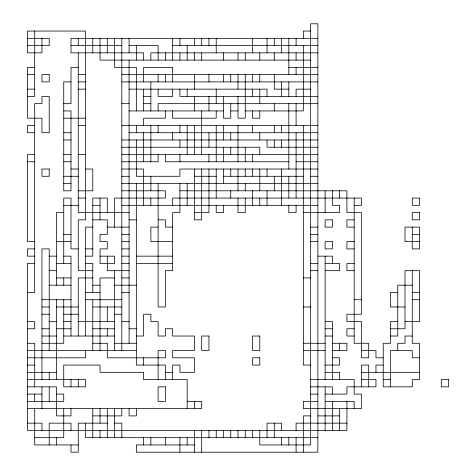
<?xml version="1.0" encoding="UTF-8"?>
<svg xmlns="http://www.w3.org/2000/svg" width="476" height="476" viewBox="0 0 476 476"><rect width="100%" height="100%" fill="white"/><g stroke="black" fill="none" stroke-linecap="round" stroke-linejoin="round"><path stroke-width="0.71" d="M310.608 31.059L303.349 31.059L303.349 38.324M27.43 38.324L49.212 38.324L49.212 45.583L27.43 45.583M317.873 38.324L70.995 38.324L70.995 52.842L143.609 52.842L143.609 60.107M70.995 45.583L121.826 45.583M129.085 45.583L158.127 45.583L158.127 60.107M172.651 45.583L317.873 45.583M317.873 52.842L150.868 52.842L150.868 60.107M310.608 60.107L100.043 60.107L100.043 38.324M34.694 67.366L27.43 67.366L27.43 118.191L41.953 118.191L41.953 132.715L49.212 132.715L49.212 96.408L41.953 96.408L41.953 103.673L34.694 103.673L34.694 292.46L27.43 292.46M78.26 67.366L70.995 67.366L70.995 103.673L63.736 103.673M288.825 67.366L317.873 67.366M27.43 74.625L34.694 74.625M78.26 74.625L85.519 74.625M121.826 74.625L317.873 74.625M70.995 81.89L63.736 81.89L63.736 190.805L70.995 190.805L70.995 110.932L63.736 110.932M78.26 81.89L85.519 81.89M121.826 81.89L317.873 81.89M27.43 89.149L34.694 89.149M78.26 89.149L85.519 89.149M129.085 89.149L267.042 89.149L267.042 96.408M288.825 89.149L274.307 89.149L274.307 74.625M310.608 89.149L296.09 89.149L296.09 96.408M27.43 96.408L34.694 96.408L34.694 31.059M143.609 96.408L150.868 96.408M317.873 96.408L179.91 96.408L179.91 89.149M121.826 103.673L129.085 103.673M143.609 103.673L150.868 103.673M317.873 103.673L158.127 103.673L158.127 110.932M129.085 110.932L223.476 110.932M230.741 110.932L238 110.932M245.259 110.932L303.349 110.932L303.349 45.583M63.736 118.191L85.519 118.191M34.694 125.456L27.43 125.456L27.43 132.715L34.694 132.715M78.26 125.456L85.519 125.456M121.826 125.456L317.873 125.456M63.736 132.715L70.995 132.715M129.085 132.715L317.873 132.715M63.736 139.974L70.995 139.974M121.826 139.974L317.873 139.974M121.826 147.239L259.783 147.239L259.783 154.498M317.873 147.239L267.042 147.239L267.042 139.974M34.694 154.498L27.43 154.498L27.43 241.63L34.694 241.63M63.736 154.498L70.995 154.498M78.26 154.498L85.519 154.498M121.826 154.498L317.873 154.498M27.43 161.757L34.694 161.757M63.736 161.757L70.995 161.757M121.826 161.757L158.127 161.757L158.127 154.498M288.825 161.757L165.392 161.757L165.392 154.498M296.09 161.757L317.873 161.757M70.995 169.022L78.26 169.022M85.519 169.022L92.778 169.022L92.778 190.805L78.26 190.805M121.826 169.022L143.609 169.022L143.609 205.323M317.873 169.022L179.91 169.022L179.91 176.281L136.344 176.281L136.344 139.974M63.736 176.281L78.26 176.281M121.826 176.281L129.085 176.281M194.434 176.281L216.217 176.281M223.476 176.281L303.349 176.281M310.608 176.281L317.873 176.281M63.736 183.54L70.995 183.54M121.826 183.54L317.873 183.54M121.826 190.805L165.392 190.805L165.392 198.064L114.561 198.064L114.561 227.106M179.91 190.805L346.915 190.805L346.915 212.588L361.439 212.588L361.439 314.243L346.915 314.243L346.915 321.502L361.439 321.502L361.439 357.809L368.698 357.809L368.698 343.285L354.174 343.285L354.174 198.064M78.26 198.064L85.519 198.064M63.736 205.323L78.26 205.323M92.778 205.323L100.043 205.323M121.826 205.323L317.873 205.323M354.174 205.323L361.439 205.323L361.439 198.064L172.651 198.064L172.651 205.323M63.736 212.588L56.477 212.588L56.477 285.195M129.085 212.588L78.26 212.588L78.26 52.842M194.434 212.588L208.958 212.588L208.958 169.022M303.349 212.588L339.656 212.588L339.656 205.323L332.391 205.323L332.391 190.805M92.778 219.847L107.302 219.847L107.302 234.37L100.043 234.37L100.043 241.63L107.302 241.63L107.302 248.894L100.043 248.894L100.043 263.412L114.561 263.412L114.561 256.153L100.043 256.153M129.085 219.847L136.344 219.847M158.127 219.847L165.392 219.847L165.392 227.106L172.651 227.106M354.174 219.847L346.915 219.847L346.915 227.106L354.174 227.106M92.778 227.106L85.519 227.106L85.519 336.026M107.302 227.106L129.085 227.106M158.127 227.106L150.868 227.106L150.868 241.63L172.651 241.63M310.608 227.106L317.873 227.106M63.736 234.37L70.995 234.37M121.826 234.37L129.085 234.37M310.608 234.37L317.873 234.37M412.264 234.37L419.523 234.37M56.477 241.63L70.995 241.63M121.826 241.63L129.085 241.63M310.608 241.63L317.873 241.63M354.174 241.63L346.915 241.63L346.915 248.894L354.174 248.894M419.523 241.63L405.005 241.63L405.005 227.106L419.523 227.106L419.523 248.894L412.264 248.894L412.264 227.106M34.694 248.894L27.43 248.894L27.43 256.153L34.694 256.153M78.26 248.894L70.995 248.894L70.995 198.064L63.736 198.064L63.736 263.412M85.519 248.894L92.778 248.894M121.826 248.894L129.085 248.894M49.212 256.153L56.477 256.153M63.736 256.153L70.995 256.153L70.995 336.026M85.519 256.153L92.778 256.153L92.778 198.064L107.302 198.064L107.302 212.588M121.826 256.153L129.085 256.153M136.344 256.153L172.651 256.153M317.873 256.153L332.391 256.153L332.391 263.412M34.694 263.412L27.43 263.412L27.43 430.417L346.915 430.417L346.915 401.375M56.477 263.412L70.995 263.412M85.519 263.412L92.778 263.412L92.778 292.46M121.826 263.412L129.085 263.412M136.344 263.412L172.651 263.412M310.608 263.412L317.873 263.412M325.132 263.412L339.656 263.412L339.656 270.677L325.132 270.677M354.174 263.412L346.915 263.412L346.915 270.677L354.174 270.677M49.212 270.677L56.477 270.677M92.778 270.677L78.26 270.677L78.26 219.847L85.519 219.847L85.519 31.059L27.43 31.059L27.43 52.842L41.953 52.842L41.953 38.324M129.085 270.677L107.302 270.677L107.302 256.153M310.608 270.677L317.873 270.677M56.477 277.936L70.995 277.936M92.778 277.936L78.26 277.936L78.26 336.026M114.561 277.936L100.043 277.936L100.043 350.544M121.826 277.936L129.085 277.936M303.349 277.936L310.608 277.936M49.212 285.195L70.995 285.195M92.778 285.195L100.043 285.195M114.561 285.195L136.344 285.195M412.264 285.195L397.74 285.195L397.74 336.026L390.481 336.026M85.519 292.46L100.043 292.46M121.826 292.46L129.085 292.46M397.74 292.46L390.481 292.46L390.481 306.978L405.005 306.978M412.264 292.46L419.523 292.46M41.953 299.719L70.995 299.719M85.519 299.719L121.826 299.719M354.174 299.719L361.439 299.719M412.264 299.719L419.523 299.719M41.953 306.978L49.212 306.978M56.477 306.978L78.26 306.978M92.778 306.978L121.826 306.978M303.349 306.978L310.608 306.978M41.953 314.243L49.212 314.243M63.736 314.243L78.26 314.243M114.561 314.243L121.826 314.243M27.43 321.502L34.694 321.502L34.694 328.761L27.43 328.761M49.212 321.502L56.477 321.502M63.736 321.502L70.995 321.502M78.26 321.502L114.561 321.502M121.826 321.502L129.085 321.502M325.132 321.502L332.391 321.502L332.391 379.592M397.74 321.502L390.481 321.502L390.481 343.285L383.222 343.285L383.222 386.851L412.264 386.851L412.264 379.592L419.523 379.592L419.523 343.285L412.264 343.285L412.264 270.677M405.005 321.502L419.523 321.502L419.523 270.677L405.005 270.677L405.005 328.761L390.481 328.761M41.953 328.761L49.212 328.761M56.477 328.761L70.995 328.761M92.778 328.761L114.561 328.761M129.085 328.761L136.344 328.761M325.132 328.761L332.391 328.761M354.174 328.761L346.915 328.761L346.915 336.026L354.174 336.026M41.953 336.026L56.477 336.026M63.736 336.026L114.561 336.026M136.344 336.026L143.609 336.026L143.609 314.243L150.868 314.243L150.868 321.502L158.127 321.502L158.127 336.026L165.392 336.026L165.392 328.761L172.651 328.761L172.651 336.026L194.434 336.026L194.434 350.544L172.651 350.544L172.651 357.809L194.434 357.809L194.434 372.327L179.91 372.327L179.91 365.068L172.651 365.068L172.651 379.592M325.132 336.026L332.391 336.026M412.264 336.026L405.005 336.026L405.005 343.285L397.74 343.285L397.74 350.544M27.43 343.285L34.694 343.285L34.694 386.851M41.953 343.285L63.736 343.285L63.736 299.719M92.778 343.285L107.302 343.285L107.302 357.809L165.392 357.809L165.392 350.544L158.127 350.544L158.127 379.592M114.561 343.285L136.344 343.285M303.349 343.285L325.132 343.285M332.391 343.285L346.915 343.285L346.915 350.544L332.391 350.544M27.43 350.544L136.344 350.544M303.349 350.544L325.132 350.544M361.439 350.544L375.957 350.544L375.957 357.809L383.222 357.809M27.43 357.809L85.519 357.809L85.519 350.544M332.391 357.809L339.656 357.809L339.656 365.068L325.132 365.068M419.523 357.809L412.264 357.809L412.264 350.544L390.481 350.544L390.481 386.851M27.43 365.068L34.694 365.068M310.608 365.068L303.349 365.068L303.349 125.456M383.222 365.068L375.957 365.068L375.957 372.327M27.43 372.327L56.477 372.327M165.392 372.327L172.651 372.327M325.132 372.327L339.656 372.327L339.656 379.592M361.439 372.327L419.523 372.327M27.43 379.592L85.519 379.592L85.519 386.851L63.736 386.851L63.736 365.068L100.043 365.068L100.043 372.327L143.609 372.327L143.609 379.592L187.175 379.592L187.175 408.634M310.608 379.592L354.174 379.592L354.174 394.11L361.439 394.11L361.439 408.634L303.349 408.634L303.349 401.375L317.873 401.375M361.439 379.592L375.957 379.592L375.957 386.851L346.915 386.851L346.915 394.11L325.132 394.11M383.222 379.592L390.481 379.592M27.43 386.851L56.477 386.851L56.477 415.893L70.995 415.893L70.995 408.634M310.608 386.851L332.391 386.851L332.391 394.11M27.43 394.11L41.953 394.11M56.477 394.11L63.736 394.11L63.736 401.375L27.43 401.375M310.608 394.11L317.873 394.11M187.175 401.375L201.693 401.375L201.693 408.634L27.43 408.634M325.132 401.375L354.174 401.375L354.174 408.634M92.778 415.893L121.826 415.893L121.826 408.634M310.608 415.893L303.349 415.893L303.349 452.2M317.873 415.893L339.656 415.893M27.43 423.158L41.953 423.158L41.953 430.417M107.302 423.158L78.26 423.158L78.26 452.2L70.995 452.2L70.995 444.941M114.561 423.158L121.826 423.158L121.826 437.676M346.915 423.158L296.09 423.158L296.09 430.417M34.694 437.676L63.736 437.676L63.736 408.634M317.873 437.676L85.519 437.676L85.519 423.158M78.26 444.941L34.694 444.941L34.694 408.634M194.434 444.941L136.344 444.941L136.344 452.2L317.873 452.2L317.873 23.8L310.608 23.8L310.608 444.941L259.783 444.941L259.783 430.417M368.698 386.851L368.698 365.068L361.439 365.068L361.439 386.851M339.656 190.805L339.656 198.064M339.656 343.285L339.656 350.544M339.656 408.634L339.656 430.417M332.391 401.375L332.391 430.417M325.132 190.805L325.132 212.588M325.132 256.153L325.132 379.592M325.132 386.851L325.132 430.417M296.09 38.324L296.09 45.583M296.09 52.842L296.09 60.107M296.09 67.366L296.09 74.625M296.09 103.673L296.09 125.456M296.09 132.715L296.09 198.064M296.09 205.323L296.09 212.588L288.825 212.588L288.825 205.323M296.09 437.676L296.09 452.2M288.825 38.324L288.825 74.625M288.825 81.89L288.825 96.408M288.825 103.673L288.825 169.022M288.825 176.281L288.825 198.064M288.825 437.676L288.825 444.941M281.566 38.324L281.566 52.842M281.566 81.89L281.566 96.408M281.566 125.456L281.566 132.715M281.566 139.974L281.566 147.239M281.566 169.022L281.566 205.323M281.566 430.417L281.566 423.158L267.042 423.158L267.042 437.676M281.566 437.676L281.566 444.941M274.307 38.324L274.307 45.583M274.307 52.842L274.307 60.107M274.307 103.673L274.307 110.932M274.307 125.456L274.307 132.715M274.307 139.974L274.307 147.239M274.307 176.281L274.307 190.805M274.307 423.158L274.307 437.676M267.042 38.324L267.042 52.842M267.042 169.022L267.042 176.281M267.042 190.805L267.042 205.323M259.783 52.842L259.783 60.107M259.783 74.625L259.783 81.89M259.783 89.149L259.783 103.673M259.783 110.932L259.783 118.191L252.524 118.191L252.524 110.932M259.783 132.715L259.783 139.974M259.783 169.022L259.783 190.805M259.783 198.064L259.783 205.323M252.524 38.324L252.524 52.842M252.524 74.625L252.524 81.89M252.524 89.149L252.524 96.408M252.524 125.456L252.524 132.715M252.524 154.498L252.524 161.757M252.524 169.022L252.524 176.281M252.524 190.805L252.524 205.323M252.524 430.417L252.524 437.676M245.259 52.842L245.259 60.107M245.259 74.625L245.259 118.191L238 118.191L238 96.408M245.259 147.239L245.259 161.757M245.259 169.022L245.259 176.281M245.259 183.54L245.259 190.805M245.259 198.064L245.259 212.588L238 212.588L238 198.064M245.259 430.417L245.259 437.676M238 52.842L238 60.107M238 74.625L238 89.149M238 125.456L238 161.757M238 169.022L238 190.805M238 430.417L238 437.676M230.741 74.625L230.741 81.89M230.741 103.673L230.741 118.191L223.476 118.191L223.476 96.408M230.741 132.715L230.741 139.974M230.741 147.239L230.741 154.498M230.741 169.022L230.741 176.281M230.741 190.805L230.741 198.064M230.741 430.417L230.741 437.676M223.476 52.842L223.476 60.107M223.476 74.625L223.476 81.89M223.476 125.456L223.476 139.974M223.476 147.239L223.476 161.757M223.476 169.022L223.476 183.54M223.476 205.323L223.476 212.588L216.217 212.588L216.217 205.323M223.476 430.417L223.476 437.676M216.217 38.324L216.217 52.842M216.217 89.149L216.217 103.673M216.217 110.932L216.217 118.191L172.651 118.191L172.651 110.932M216.217 125.456L216.217 161.757M216.217 169.022L216.217 198.064M216.217 430.417L216.217 437.676M208.958 38.324L208.958 45.583M208.958 74.625L208.958 81.89M208.958 96.408L208.958 110.932M208.958 132.715L208.958 147.239M208.958 154.498L208.958 161.757M208.958 430.417L208.958 437.676M201.693 38.324L201.693 45.583M201.693 52.842L201.693 60.107M201.693 110.932L201.693 154.498M201.693 169.022L201.693 219.847L194.434 219.847L194.434 169.022M201.693 430.417L201.693 452.2M194.434 38.324L194.434 45.583M194.434 52.842L194.434 60.107M194.434 74.625L194.434 89.149M194.434 96.408L194.434 110.932M194.434 125.456L194.434 154.498M194.434 401.375L194.434 408.634M194.434 430.417L194.434 452.2M187.175 45.583L187.175 60.107M187.175 89.149L187.175 96.408M187.175 125.456L187.175 154.498M187.175 183.54L187.175 205.323M187.175 437.676L187.175 444.941M179.91 38.324L179.91 45.583M179.91 52.842L179.91 60.107M179.91 125.456L179.91 132.715M179.91 139.974L179.91 147.239M179.91 154.498L179.91 161.757M179.91 183.54L179.91 212.588L172.651 212.588L172.651 270.677L165.392 270.677L165.392 306.978L158.127 306.978L158.127 183.54M179.91 437.676L179.91 452.2M172.651 38.324L172.651 60.107M172.651 81.89L172.651 67.366L143.609 67.366L143.609 81.89M172.651 89.149L172.651 96.408L158.127 96.408L158.127 89.149M172.651 132.715L172.651 139.974M165.392 52.842L165.392 60.107M165.392 74.625L165.392 81.89M165.392 110.932L165.392 118.191L143.609 118.191L143.609 125.456M165.392 379.592L165.392 365.068L136.344 365.068L136.344 183.54M165.392 437.676L165.392 444.941M158.127 74.625L158.127 81.89M158.127 125.456L158.127 132.715M150.868 81.89L150.868 110.932M150.868 125.456L150.868 161.757M150.868 176.281L150.868 190.805M150.868 198.064L150.868 205.323M150.868 437.676L150.868 444.941M143.609 89.149L143.609 110.932M143.609 132.715L143.609 161.757M143.609 357.809L143.609 365.068M143.609 437.676L143.609 444.941M136.344 45.583L136.344 60.107M136.344 110.932L136.344 67.366L114.561 67.366L114.561 38.324M136.344 125.456L136.344 132.715M136.344 408.634L136.344 415.893L129.085 415.893L129.085 408.634M129.085 38.324L129.085 52.842M129.085 60.107L129.085 343.285M121.826 38.324L121.826 350.544M114.561 270.677L114.561 350.544M114.561 408.634L114.561 437.676M107.302 38.324L107.302 52.842M107.302 306.978L107.302 321.502M107.302 328.761L107.302 336.026M107.302 408.634L107.302 437.676M100.043 198.064L100.043 219.847M100.043 408.634L100.043 423.158M100.043 430.417L100.043 437.676M92.778 38.324L92.778 52.842M92.778 299.719L92.778 350.544M92.778 408.634L92.778 437.676M78.26 38.324L78.26 45.583M78.26 379.592L78.26 386.851M70.995 379.592L70.995 386.851M70.995 430.417L70.995 423.158L49.212 423.158L49.212 444.941M63.736 277.936L63.736 285.195M56.477 299.719L56.477 379.592M56.477 437.676L56.477 444.941M49.212 350.544L49.212 248.894L41.953 248.894L41.953 379.592M49.212 372.327L49.212 379.592M49.212 386.851L49.212 401.375M41.953 386.851L41.953 408.634M34.694 394.11L34.694 401.375M49.212 74.625L41.953 74.625L41.953 81.89L49.212 81.89L49.212 74.625M49.212 169.022L41.953 169.022L41.953 176.281L49.212 176.281L49.212 169.022M419.523 198.064L412.264 198.064L412.264 205.323L419.523 205.323L419.523 198.064M419.523 212.588L412.264 212.588L412.264 219.847L419.523 219.847L419.523 212.588M332.391 219.847L325.132 219.847L325.132 227.106L332.391 227.106L332.391 219.847M332.391 241.63L325.132 241.63L325.132 248.894L332.391 248.894L332.391 241.63M208.958 336.026L201.693 336.026L201.693 350.544L208.958 350.544L208.958 336.026M259.783 336.026L252.524 336.026L252.524 350.544L259.783 350.544L259.783 336.026M259.783 357.809L252.524 357.809L252.524 365.068L259.783 365.068L259.783 357.809M448.57 379.592L441.306 379.592L441.306 386.851L448.57 386.851L448.57 379.592M165.392 386.851L158.127 386.851L158.127 401.375L165.392 401.375L165.392 386.851"/></g></svg>
